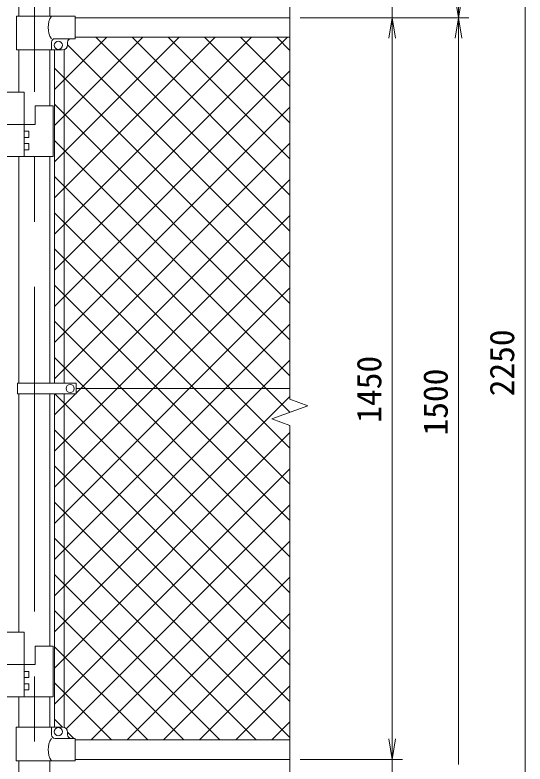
# Model space of a CAD drawing. Units: millimetres, scale not verified. Extents: x -4200 to 4200, y -2970 to 2970.
# Drawn here: x -1582 to -584, y -498 to 967 of the extents above; entities that cross this region are included whole.
import ezdxf
from ezdxf.enums import TextEntityAlignment as Align

# ---------------------------------------------------------------- set-up
doc = ezdxf.new("R2010")
doc.units = ezdxf.units.MM
doc.header["$LTSCALE"] = 20
doc.linetypes.add('USER1', pattern=[50.8, 31.75, -6.35, 6.35, -6.35])
for name, color, linetype, lineweight in [('0-4_D-BMK', 2, 'USER1', 13), ('0-5_D-STR1', 1, 'Continuous', 18), ('0-8_D-STR3', 3, 'Continuous', 13), ('0-9_D-STR-DIM', 7, 'Continuous', 9), ('0-A_D-STR2', 7, 'Continuous', 9), ('0-B_0', 7, 'Continuous', 9)]:
    doc.layers.add(name, color=color, linetype=linetype, lineweight=lineweight)
doc.styles.add('ＭＳ ゴシック', font='')
doc.styles.get('ＭＳ ゴシック').set_extended_font_data('MS Gothic')

# ---------------------------------------------------------------- blocks, each defined once
blk = doc.blocks.new('_Open')
at = {"layer": '0-B_0'}
blk.add_line((-20, 3.33), (0, 0), dxfattribs=at)
blk.add_lwpolyline([(-20, -3.33), (0, 0), (-20, 0)], dxfattribs=at)

msp = doc.modelspace()

# ---------------------------------------------------------------- linework, layer by layer
at = {"layer": '0-4_D-BMK'}
msp.add_line((-1544.32, 1451.52), (-1544.32, -868.63), dxfattribs=at)
at = {"layer": '0-5_D-STR1'}
for p, q in [((-1574.57, 1400.37), (-1574.57, 964.37)), ((-1514.07, 1400.37), (-1514.07, 964.37)), ((-1464.32, 961.37), (-1044.32, 961.37)), ((-1464.32, 923.37), (-1044.32, 923.37)), ((-1574.57, 898.37), (-1574.57, 815.87)), ((-1514.07, 898.37), (-1514.07, 788.87)), ((-1574.57, 689.87), (-1574.57, 246.87)), ((-1514.07, 689.87), (-1514.07, 246.87)), ((-1574.57, 225.87), (-1574.57, -240.23)), ((-1514.07, 225.87), (-1514.07, -267.23)), ((-1574.57, -366.23), (-1574.57, -425.63)), ((-1514.07, -366.23), (-1514.07, -425.63)), ((-1464.32, -450.63), (-1044.32, -450.63)), ((-1574.57, -491.63), (-1574.57, -838.63)), ((-1514.07, -491.63), (-1514.07, -838.63)), ((-1464.32, -488.63), (-1044.32, -488.63))]:
    msp.add_line(p, q, dxfattribs=at)
at = {"layer": '0-8_D-STR3'}
for p, q in [((-1579.02, 964.37), (-1464.32, 964.37)), ((-1579.02, 898.37), (-1579.02, 964.37)), ((-1464.32, 920.37), (-1464.32, 964.37)), ((-1510.92, 898.37), (-1510.92, 913.37)), ((-1503.92, 920.37), (-1464.32, 920.37)), ((-1479.32, 908.37), (-1479.32, 913.37)), ((-1579.02, 898.37), (-1489.32, 898.37)), ((-1504.82, 898.37), (-1504.82, 246.87)), ((-1485.82, 899), (-1485.82, 246.87)), ((-1564.57, 815.87), (-1645.57, 815.87)), ((-1564.57, 815.87), (-1564.57, 689.87)), ((-1507.57, 788.87), (-1542.57, 788.87)), ((-1542.57, 788.87), (-1542.57, 752.87)), ((-1507.57, 788.87), (-1507.57, 689.87)), ((-1542.57, 752.87), (-1620.57, 752.87)), ((-1564.57, 739.37), (-1555.07, 739.37)), ((-1555.07, 727.37), (-1555.07, 739.37)), ((-1564.57, 727.37), (-1555.07, 727.37)), ((-1564.57, 715.37), (-1555.07, 715.37)), ((-1564.57, 703.37), (-1555.07, 703.37)), ((-1555.07, 703.37), (-1555.07, 715.37)), ((-1507.57, 689.87), (-1598.57, 689.87)), ((-1577.12, 225.87), (-1577.12, 246.87)), ((-1462.33, 246.87), (-1577.12, 246.87)), ((-1462.33, 225.87), (-1462.33, 246.87)), ((-1462.33, 236.37), (-1044.32, 236.37)), ((-1462.33, 225.87), (-1577.12, 225.87)), ((-1504.82, 225.87), (-1504.82, -425.63)), ((-1485.82, 225.87), (-1485.82, -426.27)), ((-1564.57, -240.23), (-1645.57, -240.23)), ((-1564.57, -240.23), (-1564.57, -366.23)), ((-1507.57, -267.23), (-1542.57, -267.23)), ((-1542.57, -267.23), (-1542.57, -303.23)), ((-1507.57, -267.23), (-1507.57, -366.23)), ((-1542.57, -303.23), (-1620.57, -303.23)), ((-1564.57, -316.73), (-1555.07, -316.73)), ((-1555.07, -328.73), (-1555.07, -316.73)), ((-1564.57, -328.73), (-1555.07, -328.73)), ((-1564.57, -340.73), (-1555.07, -340.73)), ((-1555.07, -352.73), (-1555.07, -340.73)), ((-1564.57, -352.73), (-1555.07, -352.73)), ((-1507.57, -366.23), (-1598.57, -366.23)), ((-1580.02, -425.63), (-1489.32, -425.63)), ((-1580.02, -425.63), (-1580.02, -491.63)), ((-1510.92, -425.63), (-1510.92, -440.63)), ((-1479.32, -435.63), (-1479.32, -440.63)), ((-1503.92, -447.63), (-1464.32, -447.63)), ((-1464.32, -447.63), (-1464.32, -491.63)), ((-1580.02, -491.63), (-1464.32, -491.63))]:
    msp.add_line(p, q, dxfattribs=at)
for centre in [(-1497.32, 907.37), (-1474.33, 236.37), (-1497.32, -434.63)]:
    msp.add_circle(centre, 8, dxfattribs=at)
for centre, radius, start, end in [((-1476.71, 942.37), 40.68, 147.25964, 212.74036), ((-1503.92, 913.37), 7, 90, 180), ((-1489.32, 908.37), 10, 270, 0), ((-1472.32, 913.37), 7, 90, 180), ((-1489.32, -435.63), 10, 0, 90), ((-1476.71, -469.63), 40.68, 147.25964, 212.74036), ((-1503.92, -440.63), 7, 180, 270), ((-1472.32, -440.63), 7, 180, 270)]:
    msp.add_arc(centre, radius, start, end, dxfattribs=at)
at = {"layer": '0-9_D-STR-DIM'}
for p, q in [((-1044.32, 1451.52), (-1044.32, 215.59)), ((-584.32, 1371.37), (-584.32, -798.63)), ((-844.32, 961.37), (-844.32, 1061.37)), ((-1024.32, 961.37), (-824.32, 961.37)), ((-1024.32, 961.37), (-694.32, 961.37)), ((-1004.32, 961.37), (-824.32, 961.37)), ((-1004.32, 961.37), (-694.32, 961.37)), ((-844.32, 921.37), (-844.32, -448.63)), ((-844.32, 921.37), (-844.32, 881.37)), ((-714.32, 921.37), (-714.32, -498.63)), ((-1009.08, 202.77), (-1044.32, 215.59)), ((-1079.56, 177.12), (-1009.08, 202.77)), ((-1044.32, 164.29), (-1079.56, 177.12)), ((-1044.32, 164.29), (-1044.32, -645.94)), ((-844.32, -448.63), (-844.32, -408.63)), ((-1024.32, -488.63), (-824.32, -488.63)), ((-1004.32, -488.63), (-824.32, -488.63)), ((-844.32, -488.63), (-844.32, -538.63))]:
    msp.add_line(p, q, dxfattribs=at)
at = {"layer": '0-A_D-STR2'}
for p, q in [((-1504.82, 821.19), (-1402.64, 923.37)), ((-1504.82, 750.48), (-1331.93, 923.37)), ((-1504.82, 679.77), (-1261.22, 923.37)), ((-1504.82, 609.06), (-1190.51, 923.37)), ((-1504.82, 538.35), (-1119.8, 923.37)), ((-1504.82, 467.64), (-1049.09, 923.37)), ((-1044.32, 543.91), (-1423.78, 923.37)), ((-1044.32, 614.62), (-1353.06, 923.37)), ((-1044.32, 685.34), (-1282.35, 923.37)), ((-1044.32, 756.05), (-1211.64, 923.37)), ((-1044.32, 826.76), (-1140.93, 923.37)), ((-1044.32, 897.47), (-1070.22, 923.37)), ((-1044.32, 473.2), (-1479.32, 908.2)), ((-1044.32, 402.49), (-1504.82, 862.99)), ((-1504.82, 396.93), (-1044.32, 857.43)), ((-1044.32, 331.78), (-1504.82, 792.28)), ((-1504.82, 326.21), (-1044.32, 786.71)), ((-1044.32, 261.07), (-1504.82, 721.57)), ((-1504.82, 255.5), (-1044.32, 716)), ((-1044.32, 190.36), (-1504.82, 650.86)), ((-1462.33, 227.29), (-1044.32, 645.29)), ((-1044.32, 119.65), (-1504.82, 580.15)), ((-1504.82, 114.08), (-1044.32, 574.58)), ((-1044.75, 49.37), (-1504.82, 509.44)), ((-1504.82, 43.37), (-1044.32, 503.87)), ((-1044.32, -21.77), (-1504.82, 438.73)), ((-1504.82, -27.34), (-1044.32, 433.16)), ((-1044.32, -92.48), (-1504.82, 368.02)), ((-1504.82, -98.05), (-1044.32, 362.45)), ((-1044.32, -163.19), (-1504.82, 297.31)), ((-1504.82, -168.76), (-1044.32, 291.74)), ((-1504.82, 184.79), (-1463.75, 225.87)), ((-1504.82, -239.47), (-1044.32, 221.03)), ((-1044.32, -233.9), (-1504.29, 226.07)), ((-1044.32, -304.61), (-1504.82, 155.89)), ((-1504.82, -310.18), (-1044.32, 150.32)), ((-1044.32, -375.32), (-1504.82, 85.18)), ((-1504.82, -380.89), (-1044.32, 79.61)), ((-1044.32, -446.04), (-1504.82, 14.46)), ((-1482.02, -428.8), (-1044.32, 8.9)), ((-1110.44, -450.63), (-1504.82, -56.25)), ((-1433.14, -450.63), (-1044.32, -61.81)), ((-1181.15, -450.63), (-1504.82, -126.96)), ((-1362.43, -450.63), (-1044.32, -132.52)), ((-1251.86, -450.63), (-1504.82, -197.67)), ((-1291.72, -450.63), (-1044.32, -203.23)), ((-1322.57, -450.63), (-1504.82, -268.38)), ((-1221.01, -450.63), (-1044.32, -273.95)), ((-1393.28, -450.63), (-1504.82, -339.09)), ((-1150.3, -450.63), (-1044.32, -344.66)), ((-1488.98, -425.64), (-1504.82, -409.8)), ((-1079.59, -450.63), (-1044.32, -415.37)), ((-1466.99, -447.63), (-1479.33, -435.29))]:
    msp.add_line(p, q, dxfattribs=at)

# ---------------------------------------------------------------- block references
at = {"layer": '0-9_D-STR-DIM', "xscale": 2, "yscale": 2}
for p, rotation in [((-714.32, 961.37), 270), ((-844.32, 961.37), 90), ((-844.32, 961.37), 90), ((-714.32, 961.37), 90), ((-844.32, -488.63), 270), ((-844.32, -488.63), 270)]:
    msp.add_blockref('_Open', p, dxfattribs=dict(at, rotation=rotation))

# ---------------------------------------------------------------- texts
at = {"layer": '0-9_D-STR-DIM', "style": 'ＭＳ ゴシック'}
for s, p in [('2250', (-591.07, 221.12)), ('1450', (-851.07, 169.47)), ('1500', (-721.07, 144.47))]:
    msp.add_text(s, height=48.09, rotation=90, dxfattribs=at).set_placement(p, align=Align.BOTTOM_LEFT)

doc.saveas('drawing.dxf')
